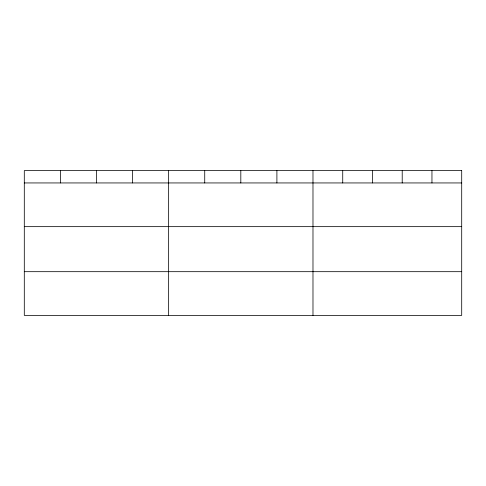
<?xml version="1.0" encoding="UTF-8"?>
<svg xmlns="http://www.w3.org/2000/svg" width="486" height="486" viewBox="0 0 486 486"><rect width="100%" height="100%" fill="white"/><g stroke="black" fill="none" stroke-linecap="round" stroke-linejoin="round"><path stroke-width="0.73" d="M24.3 182.943L461.7 182.943M24.3 226.652L461.7 226.652M24.3 271.68L461.7 271.68M431.957 170.616L431.957 182.943M402.214 170.616L402.214 182.943M372.47 170.616L372.47 182.943M342.727 170.616L342.727 182.943M312.984 170.616L312.984 315.384M276.899 170.616L276.899 182.943M240.813 170.616L240.813 182.943M204.728 170.616L204.728 182.943M168.642 170.616L168.642 315.384M132.556 170.616L132.556 182.943M96.471 170.616L96.471 182.943M60.386 170.616L60.386 182.943M461.7 170.616L24.3 170.616L24.3 315.384L461.7 315.384L461.7 170.616"/></g></svg>
